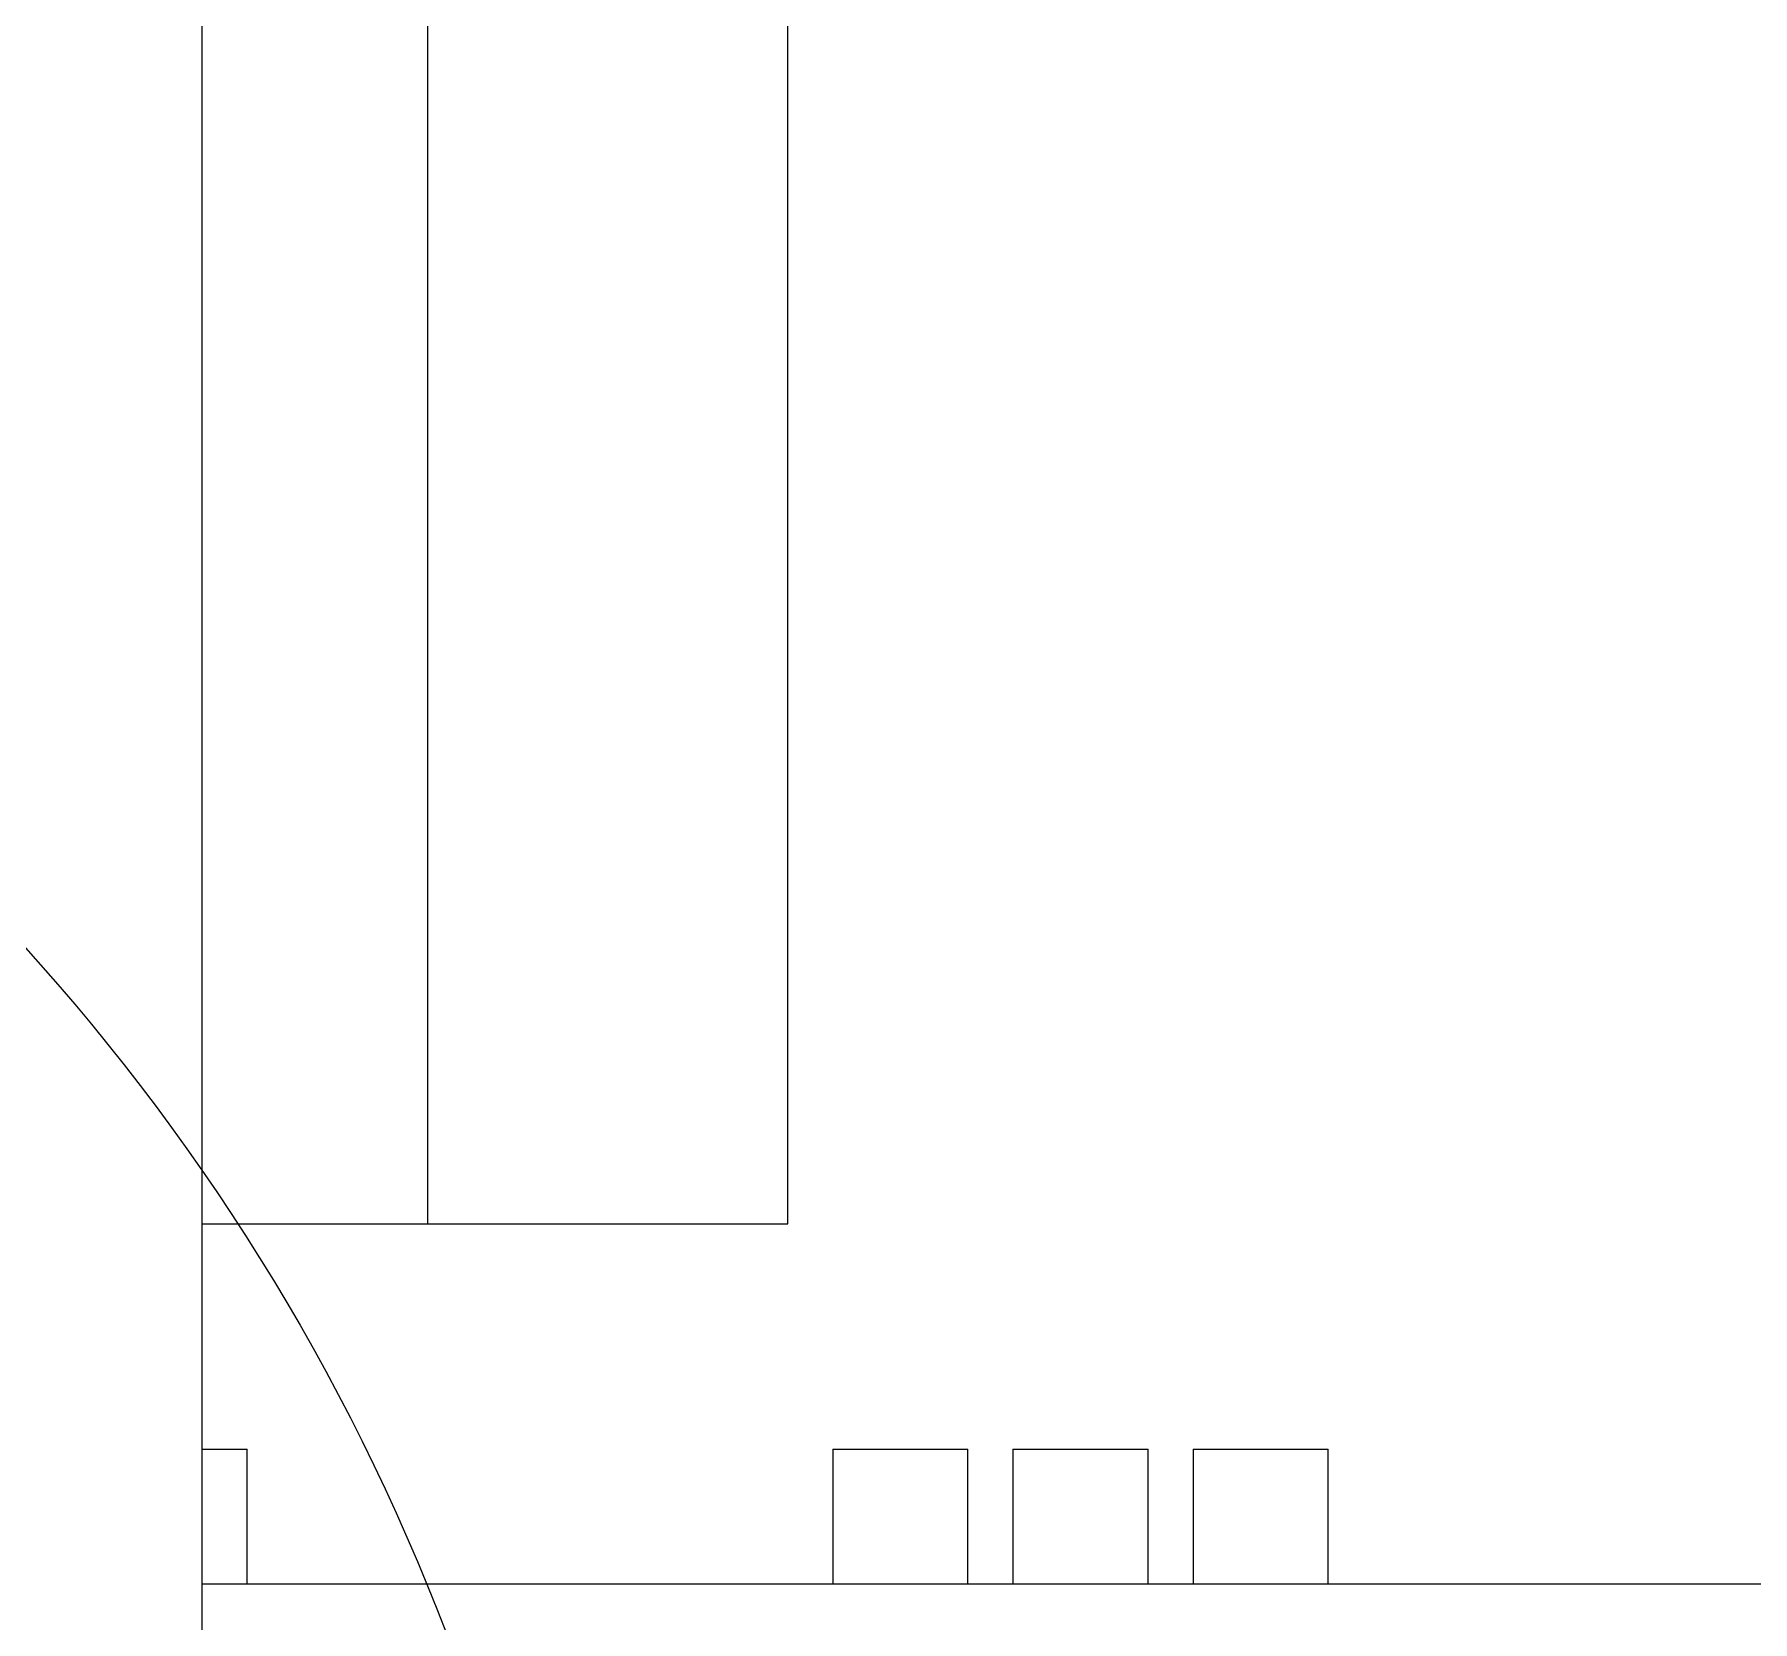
# Model space of a CAD drawing. Header units: millimetres. Extents: x 169 to 14583, y -399 to 10804.
# Drawn here: x 6504 to 6885.5, y 5937.7 to 6290.1 of the extents above; entities that cross this region are included whole.
import ezdxf

# ---------------------------------------------------------------- set-up
doc = ezdxf.new("R2010")
doc.units = ezdxf.units.MM
doc.header["$LTSCALE"] = 35
doc.layers.add('13', color=6, linetype='Continuous')

msp = doc.modelspace()

# ---------------------------------------------------------------- linework, layer by layer
at = {"color": 7, "linetype": 'Continuous', "lineweight": 18}
for p, q in [((6541.279, 5075.018), (6541.279, 7053.574)), ((6591.279, 6926.018), (6591.279, 6026.018)), ((6671.279, 6026.018), (6671.279, 6926.018)), ((6541.279, 6026.018), (6591.279, 6026.018)), ((6591.279, 6026.018), (6671.279, 6026.018)), ((6541.279, 5976.018), (6551.279, 5976.018)), ((6551.279, 5946.018), (6551.279, 5976.018)), ((6681.279, 5976.018), (6681.279, 5946.018)), ((6681.279, 5976.018), (6711.279, 5976.018)), ((6711.279, 5946.018), (6711.279, 5976.018)), ((6721.279, 5976.018), (6721.279, 5946.018)), ((6721.279, 5976.018), (6751.279, 5976.018)), ((6751.279, 5946.018), (6751.279, 5976.018)), ((6761.279, 5976.018), (6761.279, 5946.018)), ((6761.279, 5976.018), (6791.279, 5976.018)), ((6791.279, 5946.018), (6791.279, 5976.018)), ((6927.307, 5946.018), (6541.279, 5946.018))]:
    msp.add_line(p, q, dxfattribs=at)
at = {"layer": '13'}
msp.add_circle((6143.879, 5763.018), 483.158, dxfattribs=at)

doc.saveas('drawing.dxf')
